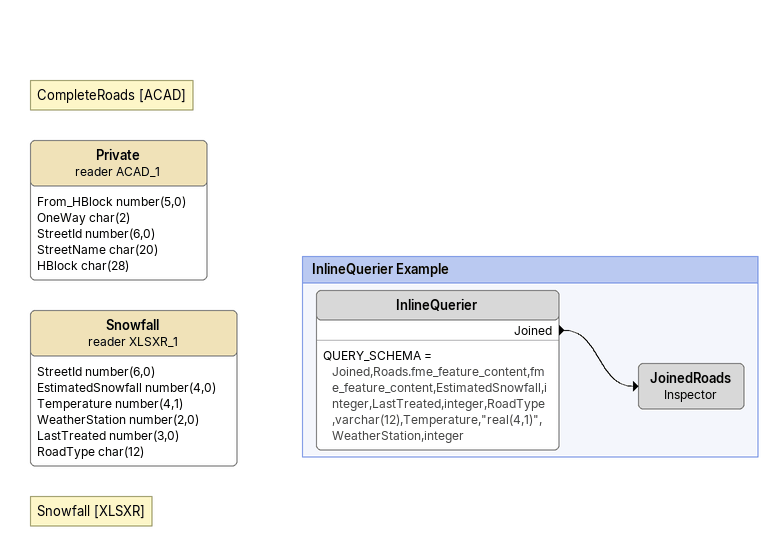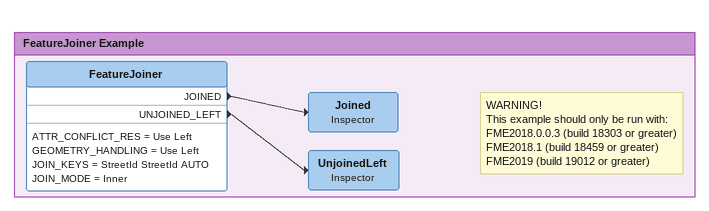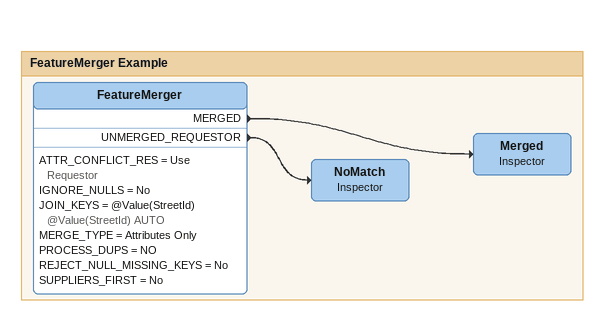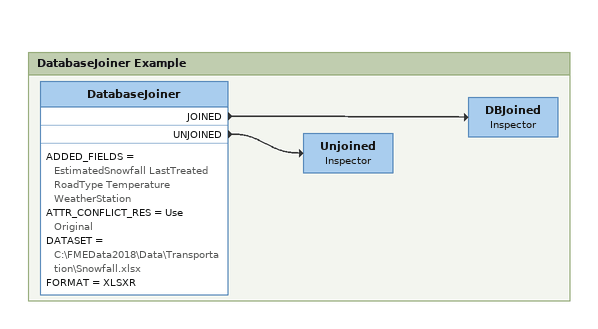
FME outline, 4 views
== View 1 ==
Note: CompleteRoads [ACAD]
Private (reader ACAD_1)
    attributes: From_HBlock number(5,0), OneWay char(2), StreetId number(6,0), StreetName char(20), HBlock char(28)
Note: Snowfall [XLSXR]
Snowfall (reader XLSXR_1)
    attributes: StreetId number(6,0), EstimatedSnowfall number(4,0), Temperature number(4,1), WeatherStation number(2,0), LastTreated number(3,0), RoadType char(12)

Bookmark: InlineQuerier Example
InlineQuerier
    QUERY_SCHEMA = Joined,Roads.fme_feature_content,fme_feature_content,EstimatedSnowfall,integer,LastTreated,integer,RoadType,varchar(12),Temperature,"real(4,1)",WeatherStation,integer
    Joined -> JoinedRoads
JoinedRoads: Inspector

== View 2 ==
Bookmark: FeatureJoiner Example
FeatureJoiner
    ATTR_CONFLICT_RES = Use Left
    GEOMETRY_HANDLING = Use Left
    JOIN_KEYS = StreetId StreetId AUTO
    JOIN_MODE = Inner
    JOINED -> Joined
    UNJOINED_LEFT -> UnjoinedLeft
Note: WARNING! / This example should only be run with: FME2018.0.0.3 (build 18303 or greater) / FME2018.1 (build 18459 or greater) / FME2019 (build 19012 or greater)
Joined: Inspector
UnjoinedLeft: Inspector

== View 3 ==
Bookmark: FeatureMerger Example
FeatureMerger
    ATTR_CONFLICT_RES = Use Requestor
    IGNORE_NULLS = No
    JOIN_KEYS = @Value(StreetId) @Value(StreetId) AUTO
    MERGE_TYPE = Attributes Only
    PROCESS_DUPS = NO
    REJECT_NULL_MISSING_KEYS = No
    SUPPLIERS_FIRST = No
    MERGED -> Merged
    UNMERGED_REQUESTOR -> NoMatch
Merged: Inspector
NoMatch: Inspector

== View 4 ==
Bookmark: DatabaseJoiner Example
DatabaseJoiner
    ADDED_FIELDS = EstimatedSnowfall LastTreated RoadType Temperature WeatherStation
    ATTR_CONFLICT_RES = Use Original
    DATASET = C:\FMEData2018\Data\Transportation\Snowfall.xlsx
    FORMAT = XLSXR
    JOINED -> DBJoined
    UNJOINED -> Unjoined
DBJoined: Inspector
Unjoined: Inspector
